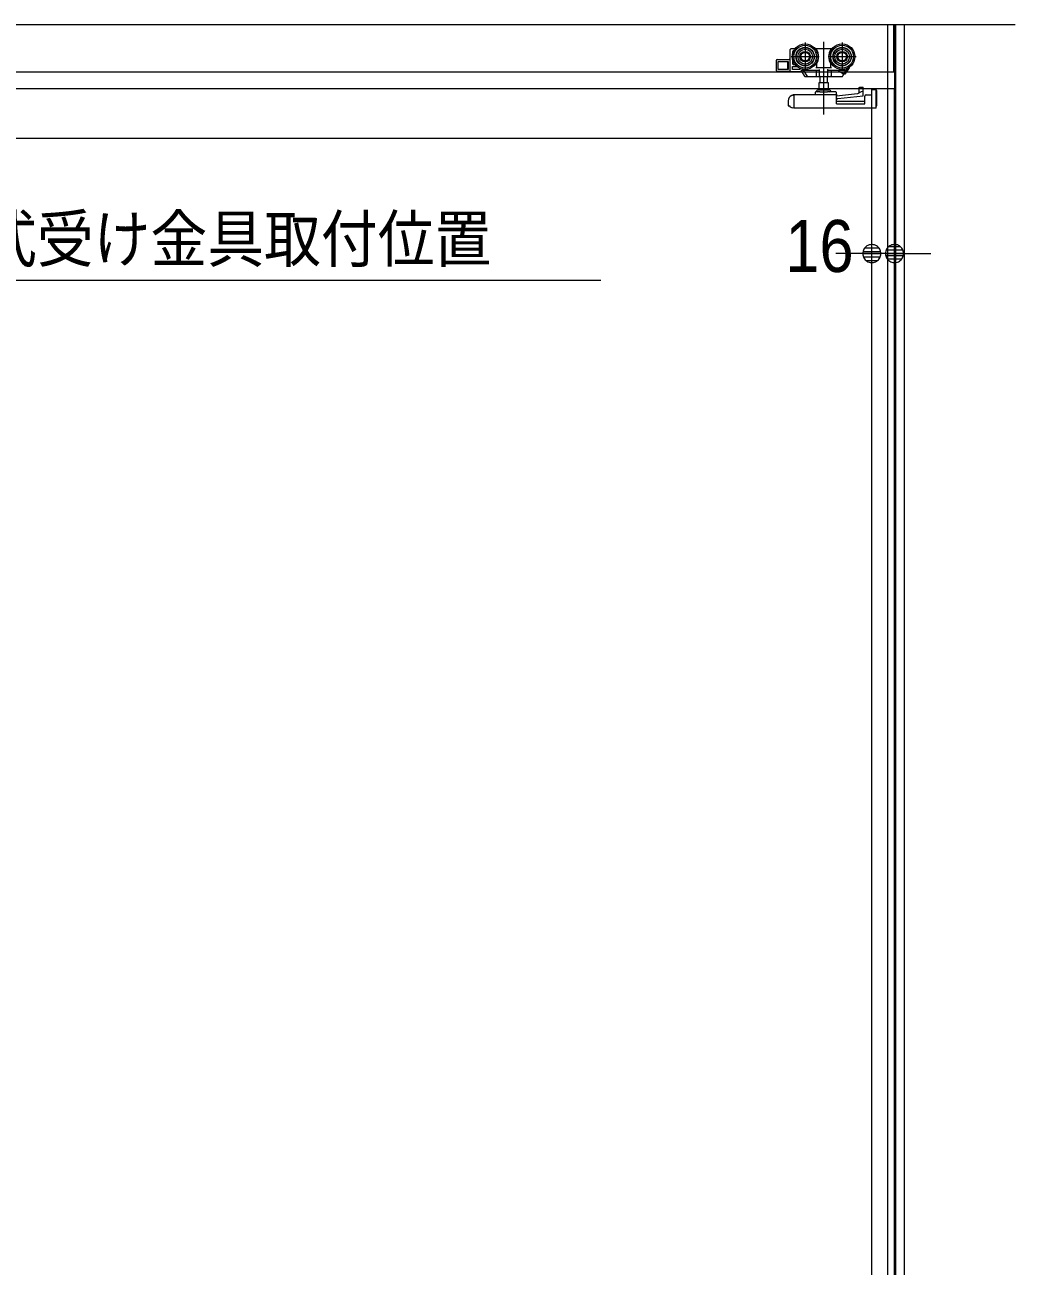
# Model space of a CAD drawing. Units: millimetres, scale not verified. Extents: x -6062 to 6062, y -3045 to 3045.
# Drawn here: x -1831 to -1135, y -474 to 400 of the extents above; entities that cross this region are included whole.
import ezdxf
from ezdxf.enums import TextEntityAlignment as Align

# ---------------------------------------------------------------- set-up
doc = ezdxf.new("R2010")
doc.units = ezdxf.units.MM
doc.header["$LTSCALE"] = 20
for name, color, linetype, lineweight in [('0-1_0', 7, 'Continuous', 9), ('0-2_2寸法-2', 7, 'Continuous', 9), ('0-3_2寸法-3', 7, 'Continuous', 9), ('0-4_3一般', 7, 'Continuous', 9)]:
    doc.layers.add(name, color=color, linetype=linetype, lineweight=lineweight)
doc.styles.add('ＭＳ ゴシック', font='')
doc.styles.add('ＭＳ Ｐゴシック', font='')
doc.styles.get('ＭＳ ゴシック').set_extended_font_data('MS Gothic')
doc.styles.get('ＭＳ Ｐゴシック').set_extended_font_data('MS PGothic')

# ---------------------------------------------------------------- blocks, each defined once
blk = doc.blocks.new('_Dot')
at = {"layer": '0-1_0'}
for p, q in [((-10, 0), (-20, 0)), ((9.78, 2), (-9.78, 2)), ((7.99, 6), (-7.99, 6)), ((9.16, -3.98), (-9.16, -3.98)), ((6, -7.98), (-6, -7.98))]:
    blk.add_line(p, q, dxfattribs=at)
for points in [[(10, 0), (9.92, 1.25), (9.69, 2.49), (9.3, 3.68), (8.76, 4.82), (8.09, 5.88), (7.29, 6.85), (6.37, 7.71), (5.36, 8.44), (4.26, 9.05), (3.09, 9.51), (1.87, 9.82), (0.63, 9.98), (-0.63, 9.98), (-1.87, 9.82), (-3.09, 9.51), (-4.26, 9.05), (-5.36, 8.44), (-6.37, 7.71), (-7.29, 6.85), (-8.09, 5.88), (-8.76, 4.82), (-9.3, 3.68), (-9.69, 2.49), (-9.92, 1.25), (-10, 0), (0, 0)], [(-10, 0), (-9.92, -1.25), (-9.69, -2.49), (-9.3, -3.68), (-8.76, -4.82), (-8.09, -5.88), (-7.29, -6.85), (-6.37, -7.71), (-5.36, -8.44), (-4.26, -9.05), (-3.09, -9.51), (-1.87, -9.82), (-0.63, -9.98), (0.63, -9.98), (1.87, -9.82), (3.09, -9.51), (4.26, -9.05), (5.36, -8.44), (6.37, -7.71), (7.29, -6.85), (8.09, -5.88), (8.76, -4.82), (9.3, -3.68), (9.69, -2.49), (9.92, -1.25), (10, 0), (0, 0)]]:
    blk.add_lwpolyline(points, close=True, dxfattribs=at)
blk = doc.blocks.new('グループ-6')
at = {"layer": '0-4_3一般'}
for p, q in [((13056.5, 8000), (-61863.5, 8000)), ((11360, 8000), (11360, -39000))]:
    blk.add_line(p, q, dxfattribs=at)
blk = doc.blocks.new('グループ-7')
at = {"layer": '0-4_3一般'}
for p, q in [((10102, 7750), (10102, 7354)), ((10362, 7758.4), (10362, 6738.4)), ((10622, 7750), (10622, 7354)), ((9892, 7352), (9892, 7652)), ((9959.5, 7662), (9902, 7662)), ((9904, 7552), (10300, 7552)), ((9924, 7622), (9924, 7578.7)), ((9924, 7525.2), (9924, 7452)), ((9940.8, 7632), (9934, 7632)), ((10262, 7662), (10244.5, 7662)), ((10262, 7662), (10262, 7659.3)), ((10462, 7662), (10262, 7662)), ((10262, 7659.3), (10262, 7654.4)), ((10262, 7654.4), (10262, 7634.4)), ((10424, 7552), (10820, 7552)), ((10479.5, 7662), (10462, 7662)), ((10462, 7659.3), (10462, 7662)), ((10462, 7654.4), (10462, 7659.3)), ((10462, 7634.4), (10462, 7654.4)), ((9692, 7492), (9692, 7362)), ((9712, 7512), (9872, 7512)), ((9892, 7342), (9712, 7342)), ((9722, 7482), (9862, 7482)), ((9722, 7372), (9722, 7482)), ((9862, 7372), (9722, 7372)), ((9858.4, 7372), (9858.4, 7482)), ((9862, 7482), (9862, 7372)), ((9922, 7372), (9922, 7412)), ((9922, 7412), (9988.9, 7412)), ((10031.6, 7372), (9922, 7372)), ((9934, 7442), (9959.5, 7442)), ((10018.2, 7392.7), (10031.6, 7372)), ((10041.1, 7342), (10063, 7342)), ((10051.1, 7362), (10073.9, 7362)), ((10051.1, 7352), (10051.1, 7362)), ((10051.1, 7342), (10093.6, 7276.5)), ((10064.9, 7375.8), (10067.4, 7372)), ((10073.9, 7362), (10067.4, 7372)), ((10073.9, 7362), (10125.8, 7282)), ((10079.3, 7362), (10290, 7362)), ((10252.2, 7452.4), (10252, 7452.5)), ((10258.1, 7362), (10258.1, 7282)), ((10262, 7449.5), (10262, 7398)), ((10305.7, 7371.5), (10305.8, 7372)), ((10305.8, 7282), (10305.8, 7372)), ((10418.2, 7372), (10418.2, 7282)), ((10433.5, 7362), (10434, 7362)), ((10434, 7362), (10680.4, 7362)), ((10462, 7398), (10462, 7449.5)), ((10462, 7398), (10472, 7398)), ((10465.9, 7362), (10465.9, 7282)), ((10471.8, 7452.4), (10472, 7452.5)), ((10562.2, 7362), (10640.8, 7310.9)), ((10674, 7362), (10640.8, 7310.9)), ((10688.8, 7366.5), (10705.8, 7392.7)), ((10727.5, 7406.1), (10731, 7403.9)), ((10102, 7272), (10132.3, 7272)), ((10132.3, 7272), (10125.8, 7282)), ((10137.8, 7272), (10132.3, 7272)), ((10137.8, 7272), (10264, 7272)), ((10263.7, 7272), (10264, 7272)), ((10299, 7190), (10425, 7190)), ((10299, 7080), (10299, 7190)), ((10308.1, 7272.1), (10308.3, 7272)), ((10312.5, 7190), (10312.5, 7272)), ((10411.5, 7272), (10411.5, 7190)), ((10415.9, 7272.1), (10415.7, 7272)), ((10415.7, 7272), (10460, 7272)), ((10425, 7190), (10425, 7080)), ((10460, 7272), (10616.6, 7272)), ((10460.3, 7272), (10460, 7272)), ((10641.2, 7311.1), (10640.8, 7310.9)), ((10665.6, 7303.3), (10653, 7311.4)), ((9922.6, 7008.7), (9913.9, 7005.4)), ((9922.6, 7008.7), (9932.5, 7012.4)), ((9940.3, 7015.3), (9932.5, 7012.4)), ((9942, 7006.3), (9942, 7006)), ((9942, 7006), (9942, 6826)), ((10532, 7016), (9943.8, 7016)), ((10242, 7046), (10242, 7026)), ((10308.7, 7056), (10252, 7056)), ((10450, 7080), (10274, 7080)), ((10308.7, 7056), (10415.3, 7056)), ((10532, 7056), (10415.3, 7056)), ((10542, 7026), (10542, 7046)), ((10838, 7027.6), (10542, 6996)), ((10542, 7026), (10542, 7006)), ((10542, 6888), (10542, 7006)), ((10559.9, 6963.7), (10918, 7002)), ((10888, 7059.1), (10838, 7027.6)), ((10858, 7092), (10858, 7040.2)), ((10865.4, 7118.6), (10865.7, 7119.2)), ((10877.6, 7124.7), (10878, 7124.7)), ((10878, 7124.7), (10917.6, 7124.7)), ((10918, 7062.3), (10888, 7059.1)), ((10918, 7122.8), (10918, 7124.4)), ((10918, 7124.4), (10918, 7124.4)), ((10918, 7116), (10918, 7122.8)), ((10918, 7062.3), (10918, 7116)), ((10918, 7002), (10918, 7062.3)), ((10942, 6888), (10942, 6996)), ((11040, -38740), (11040, 7100)), ((11102, 7086), (11042, 7086)), ((11102, 6826), (11102, 7086)), ((11104, 7084), (11102, 7084)), ((11104, 7074), (11104, 7084)), ((11104, 7074), (11104, 6860)), ((9862, 6930.5), (9862, 6860)), ((9862, 6860), (9887.4, 6860)), ((9887.4, 6860), (9887.4, 6846.5)), ((9887.4, 6846.5), (9922.6, 6833.3)), ((9942, 6826), (9922.6, 6833.3)), ((11102, 6826), (9942, 6826)), ((10542, 6926), (10942, 6926)), ((10542, 6888), (10942, 6888)), ((11040, 6400), (-12320, 6400))]:
    blk.add_line(p, q, dxfattribs=at)
blk.add_lwpolyline([(-59990, 7340), (11350, 7340), (11350, 8000), (-59990, 8000)], close=True, dxfattribs=at)
for points in [[(9892, 7352), (9892, 7342), (10041.1, 7342)], [(10252, 7398), (10262, 7398), (10462, 7398)], [(10262, 7449.5), (10261.7, 7449.6), (10261.5, 7449.7), (10261.2, 7449.7), (10261, 7449.8), (10260.7, 7449.9), (10260.5, 7449.9), (10260.2, 7450), (10260, 7450.1), (10259.7, 7450.2), (10259.5, 7450.2), (10259.2, 7450.3), (10259, 7450.4), (10258.7, 7450.5), (10258.5, 7450.5), (10258.2, 7450.6), (10258, 7450.7), (10257.7, 7450.8), (10257.5, 7450.8), (10257.2, 7450.9), (10257, 7451), (10256.7, 7451.1), (10256.5, 7451.1), (10256.2, 7451.2), (10256, 7451.3), (10255.7, 7451.4), (10255.5, 7451.4), (10255.2, 7451.5), (10255, 7451.6), (10254.7, 7451.7), (10254.5, 7451.7), (10254.2, 7451.8), (10254, 7451.9), (10253.7, 7452), (10253.5, 7452), (10253.2, 7452.1), (10253, 7452.2), (10252.7, 7452.3), (10252.5, 7452.3), (10252.2, 7452.4)], [(10290, 7362), (10290.5, 7362), (10291, 7362), (10291.5, 7362.1), (10292, 7362.1), (10292.5, 7362.2), (10293, 7362.3), (10293.6, 7362.4), (10294.1, 7362.5), (10294.6, 7362.6), (10295.1, 7362.7), (10295.6, 7362.8), (10296.1, 7363), (10296.6, 7363.1), (10297.1, 7363.3), (10297.6, 7363.5), (10298.1, 7363.7), (10298.7, 7363.9), (10299.2, 7364.1), (10299.7, 7364.3), (10300.2, 7364.5), (10300.7, 7364.8), (10301.2, 7365), (10301.6, 7365.3), (10302.1, 7365.6), (10302.5, 7365.9), (10302.9, 7366.2), (10303.2, 7366.5), (10303.6, 7366.9), (10303.9, 7367.2), (10304.2, 7367.6), (10304.4, 7368), (10304.7, 7368.4), (10304.9, 7368.8), (10305.1, 7369.2), (10305.2, 7369.6), (10305.4, 7370.1), (10305.5, 7370.5), (10305.6, 7371), (10305.7, 7371.5)], [(10418.2, 7372), (10418.3, 7371.5), (10418.4, 7371), (10418.5, 7370.5), (10418.6, 7370.1), (10418.8, 7369.6), (10418.9, 7369.2), (10419.1, 7368.8), (10419.3, 7368.4), (10419.6, 7368), (10419.8, 7367.6), (10420.1, 7367.2), (10420.4, 7366.9), (10420.8, 7366.5), (10421.1, 7366.2), (10421.5, 7365.9), (10421.9, 7365.6), (10422.4, 7365.3), (10422.8, 7365), (10423.3, 7364.8), (10423.8, 7364.5), (10424.3, 7364.3), (10424.8, 7364.1), (10425.3, 7363.9), (10425.9, 7363.7), (10426.4, 7363.5), (10426.9, 7363.3), (10427.4, 7363.1), (10427.9, 7363), (10428.4, 7362.8), (10428.9, 7362.7), (10429.4, 7362.6), (10429.9, 7362.5), (10430.4, 7362.4), (10431, 7362.3), (10431.5, 7362.2), (10432, 7362.1), (10432.5, 7362.1), (10433, 7362), (10433.5, 7362)], [(10462, 7449.5), (10462.3, 7449.6), (10462.5, 7449.7), (10462.8, 7449.7), (10463, 7449.8), (10463.3, 7449.9), (10463.5, 7449.9), (10463.8, 7450), (10464, 7450.1), (10464.3, 7450.2), (10464.5, 7450.2), (10464.8, 7450.3), (10465, 7450.4), (10465.3, 7450.5), (10465.5, 7450.5), (10465.8, 7450.6), (10466, 7450.7), (10466.3, 7450.8), (10466.5, 7450.8), (10466.8, 7450.9), (10467, 7451), (10467.3, 7451.1), (10467.5, 7451.1), (10467.8, 7451.2), (10468, 7451.3), (10468.3, 7451.4), (10468.5, 7451.4), (10468.8, 7451.5), (10469, 7451.6), (10469.3, 7451.7), (10469.5, 7451.7), (10469.8, 7451.8), (10470, 7451.9), (10470.3, 7452), (10470.5, 7452), (10470.8, 7452.1), (10471, 7452.2), (10471.3, 7452.3), (10471.5, 7452.3), (10471.8, 7452.4)], [(10633.3, 7281.1), (10651.7, 7309.4), (10688.8, 7366.5)], [(10665.6, 7303.3), (10715.5, 7380.1), (10731, 7403.9)], [(10258.1, 7282), (10258.1, 7281.7), (10258.1, 7281.3), (10258.2, 7281), (10258.2, 7280.7), (10258.3, 7280.4), (10258.3, 7280.1), (10258.4, 7279.8), (10258.4, 7279.4), (10258.5, 7279.1), (10258.6, 7278.8), (10258.6, 7278.5), (10258.7, 7278.2), (10258.8, 7277.9), (10258.9, 7277.6), (10259, 7277.3), (10259.1, 7276.9), (10259.2, 7276.6), (10259.3, 7276.3), (10259.4, 7276), (10259.6, 7275.7), (10259.7, 7275.4), (10259.8, 7275.1), (10260, 7274.8), (10260.2, 7274.6), (10260.3, 7274.3), (10260.5, 7274.1), (10260.7, 7273.8), (10260.9, 7273.6), (10261.1, 7273.4), (10261.3, 7273.2), (10261.5, 7273), (10261.8, 7272.9), (10262, 7272.7), (10262.3, 7272.6), (10262.5, 7272.4), (10262.8, 7272.3), (10263.1, 7272.2), (10263.4, 7272.1), (10263.7, 7272)], [(10264, 7272), (10308.3, 7272), (10415.7, 7272)], [(10305.8, 7282), (10305.8, 7281.7), (10305.8, 7281.4), (10305.8, 7281.2), (10305.8, 7280.9), (10305.8, 7280.6), (10305.8, 7280.3), (10305.8, 7280.1), (10305.8, 7279.8), (10305.8, 7279.5), (10305.8, 7279.2), (10305.8, 7278.9), (10305.8, 7278.7), (10305.8, 7278.4), (10305.8, 7278.1), (10305.9, 7277.8), (10305.9, 7277.5), (10305.9, 7277.2), (10305.9, 7276.9), (10305.9, 7276.7), (10305.9, 7276.4), (10305.9, 7276.1), (10305.9, 7275.8), (10306, 7275.5), (10306, 7275.3), (10306.1, 7275), (10306.1, 7274.7), (10306.2, 7274.5), (10306.3, 7274.3), (10306.4, 7274), (10306.5, 7273.8), (10306.7, 7273.6), (10306.8, 7273.4), (10307, 7273.2), (10307.1, 7273), (10307.3, 7272.8), (10307.5, 7272.6), (10307.7, 7272.4), (10307.9, 7272.3), (10308.1, 7272.1)], [(10418.2, 7282), (10418.2, 7281.7), (10418.2, 7281.4), (10418.2, 7281.2), (10418.2, 7280.9), (10418.2, 7280.6), (10418.2, 7280.3), (10418.2, 7280.1), (10418.2, 7279.8), (10418.2, 7279.5), (10418.2, 7279.2), (10418.2, 7278.9), (10418.2, 7278.7), (10418.2, 7278.4), (10418.2, 7278.1), (10418.1, 7277.8), (10418.1, 7277.5), (10418.1, 7277.2), (10418.1, 7276.9), (10418.1, 7276.7), (10418.1, 7276.4), (10418.1, 7276.1), (10418.1, 7275.8), (10418, 7275.5), (10418, 7275.3), (10417.9, 7275), (10417.9, 7274.7), (10417.8, 7274.5), (10417.7, 7274.3), (10417.6, 7274), (10417.5, 7273.8), (10417.3, 7273.6), (10417.2, 7273.4), (10417, 7273.2), (10416.9, 7273), (10416.7, 7272.8), (10416.5, 7272.6), (10416.3, 7272.4), (10416.1, 7272.3), (10415.9, 7272.1)], [(10465.9, 7282), (10465.9, 7281.7), (10465.9, 7281.3), (10465.8, 7281), (10465.8, 7280.7), (10465.7, 7280.4), (10465.7, 7280.1), (10465.6, 7279.8), (10465.6, 7279.4), (10465.5, 7279.1), (10465.4, 7278.8), (10465.4, 7278.5), (10465.3, 7278.2), (10465.2, 7277.9), (10465.1, 7277.6), (10465, 7277.3), (10464.9, 7276.9), (10464.8, 7276.6), (10464.7, 7276.3), (10464.6, 7276), (10464.4, 7275.7), (10464.3, 7275.4), (10464.2, 7275.1), (10464, 7274.8), (10463.8, 7274.6), (10463.7, 7274.3), (10463.5, 7274.1), (10463.3, 7273.8), (10463.1, 7273.6), (10462.9, 7273.4), (10462.7, 7273.2), (10462.5, 7273), (10462.2, 7272.9), (10462, 7272.7), (10461.7, 7272.6), (10461.5, 7272.4), (10461.2, 7272.3), (10460.9, 7272.2), (10460.6, 7272.1), (10460.3, 7272)], [(10651.7, 7309.4), (10651.9, 7309.7), (10652, 7310), (10652.1, 7310.2), (10652.2, 7310.5), (10652.2, 7310.7), (10652.2, 7311), (10652.2, 7311.2), (10652.2, 7311.4), (10652.1, 7311.5), (10652, 7311.7), (10651.8, 7311.8), (10651.6, 7312), (10651.4, 7312.1), (10651.1, 7312.2), (10650.8, 7312.2), (10650.5, 7312.3), (10650.2, 7312.3), (10649.8, 7312.4), (10649.4, 7312.4), (10648.9, 7312.4), (10648.5, 7312.3), (10648, 7312.3), (10647.5, 7312.3), (10647.1, 7312.2), (10646.7, 7312.2), (10646.2, 7312.1), (10645.8, 7312.1), (10645.4, 7312), (10645, 7312), (10644.6, 7311.9), (10644.2, 7311.8), (10643.8, 7311.8), (10643.4, 7311.7), (10643, 7311.6), (10642.6, 7311.5), (10642.2, 7311.4), (10641.9, 7311.3), (10641.5, 7311.2), (10641.2, 7311.1)], [(11360, -38740), (11360, 7100), (-12640, 7100)], [(9932.5, 7012.4), (9932.8, 7012.3), (9933.1, 7012.2), (9933.4, 7012.1), (9933.7, 7012), (9934, 7012), (9934.3, 7011.8), (9934.6, 7011.7), (9934.9, 7011.6), (9935.2, 7011.5), (9935.5, 7011.4), (9935.8, 7011.3), (9936.1, 7011.2), (9936.4, 7011.1), (9936.7, 7011), (9937, 7010.9), (9937.3, 7010.7), (9937.6, 7010.6), (9937.9, 7010.5), (9938.2, 7010.4), (9938.5, 7010.2), (9938.8, 7010.1), (9939.1, 7010), (9939.4, 7009.8), (9939.6, 7009.7), (9939.9, 7009.5), (9940.1, 7009.3), (9940.4, 7009.2), (9940.6, 7009), (9940.8, 7008.8), (9940.9, 7008.5), (9941.1, 7008.3), (9941.3, 7008.1), (9941.4, 7007.9), (9941.5, 7007.6), (9941.6, 7007.4), (9941.7, 7007.1), (9941.8, 7006.8), (9941.9, 7006.6), (9942, 7006.3)], [(10858.1, 7092.1), (10858.1, 7092.8), (10858.2, 7093.5), (10858.2, 7094.2), (10858.2, 7094.9), (10858.3, 7095.6), (10858.3, 7096.3), (10858.4, 7097), (10858.4, 7097.8), (10858.5, 7098.5), (10858.6, 7099.2), (10858.7, 7099.9), (10858.8, 7100.6), (10859, 7101.3), (10859.1, 7102), (10859.3, 7102.7), (10859.4, 7103.4), (10859.6, 7104), (10859.8, 7104.7), (10859.9, 7105.4), (10860.1, 7106.1), (10860.3, 7106.8), (10860.6, 7107.5), (10860.8, 7108.2), (10861, 7108.9), (10861.3, 7109.5), (10861.5, 7110.2), (10861.7, 7110.9), (10862, 7111.5), (10862.3, 7112.2), (10862.6, 7112.8), (10862.8, 7113.5), (10863.1, 7114.1), (10863.4, 7114.8), (10863.7, 7115.4), (10864.1, 7116.1), (10864.4, 7116.7), (10864.7, 7117.3), (10865, 7118), (10865.4, 7118.6)], [(10865.8, 7119.2), (10865.9, 7119.5), (10866.1, 7119.8), (10866.3, 7120.1), (10866.5, 7120.4), (10866.7, 7120.6), (10866.9, 7120.9), (10867.1, 7121.1), (10867.3, 7121.4), (10867.6, 7121.6), (10867.8, 7121.8), (10868.1, 7122), (10868.3, 7122.2), (10868.6, 7122.4), (10868.9, 7122.6), (10869.2, 7122.8), (10869.5, 7122.9), (10869.9, 7123.1), (10870.2, 7123.2), (10870.5, 7123.3), (10870.9, 7123.4), (10871.3, 7123.5), (10871.6, 7123.6), (10872, 7123.7), (10872.3, 7123.8), (10872.7, 7123.9), (10873, 7124), (10873.4, 7124.1), (10873.8, 7124.2), (10874.1, 7124.2), (10874.5, 7124.3), (10874.8, 7124.3), (10875.2, 7124.4), (10875.5, 7124.5), (10875.9, 7124.5), (10876.2, 7124.5), (10876.6, 7124.6), (10876.9, 7124.6), (10877.3, 7124.6), (10877.6, 7124.7)], [(10917.6, 7124.7), (10917.7, 7124.7), (10917.7, 7124.7), (10917.7, 7124.7), (10917.7, 7124.7), (10917.7, 7124.7), (10917.7, 7124.7), (10917.7, 7124.7), (10917.7, 7124.7), (10917.8, 7124.7), (10917.8, 7124.7), (10917.8, 7124.7), (10917.8, 7124.6), (10917.8, 7124.6), (10917.8, 7124.6), (10917.8, 7124.6), (10917.8, 7124.6), (10917.8, 7124.6), (10917.9, 7124.6), (10917.9, 7124.6), (10917.9, 7124.6), (10917.9, 7124.6), (10917.9, 7124.6), (10917.9, 7124.6), (10917.9, 7124.6), (10917.9, 7124.6), (10917.9, 7124.5), (10917.9, 7124.5), (10917.9, 7124.5), (10918, 7124.5), (10918, 7124.5), (10918, 7124.5), (10918, 7124.5), (10918, 7124.5), (10918, 7124.5), (10918, 7124.4), (10918, 7124.4), (10918, 7124.4), (10918, 7124.4), (10918, 7124.4)], [(10962, 7016), (11042, 7016), (11042, 7086)], [(11104, 6860), (11103.4, 6853.7), (11102, 6848.8)]]:
    blk.add_lwpolyline(points, dxfattribs=at)
for centre, radius in [((10102, 7552), 180), ((10102, 7552), 160), ((10622, 7552), 180), ((10622, 7552), 160), ((10102, 7552), 130), ((10102, 7552), 126), ((10102, 7552), 104), ((10102, 7552), 74), ((10102, 7552), 60), ((10622, 7552), 130), ((10622, 7552), 126), ((10622, 7552), 104), ((10622, 7552), 74), ((10622, 7552), 60)]:
    blk.add_circle(centre, radius, dxfattribs=at)
for centre, radius, start, end in [((9872, 7532), 20, 270, 0), ((9902, 7652), 10, 90, 180), ((9934, 7622), 10, 90, 180), ((10102, 7552), 190, 327.3631, 32.6369), ((10622, 7552), 190, 147.3631, 212.6369), ((9712, 7492), 20, 90, 180), ((9712, 7362), 20, 180, 270), ((9944, 7462), 20, 180, 270), ((9934, 7452), 10, 180, 270), ((10041.1, 7352), 10, 270, 0), ((10079.3, 7372), 10, 213, 270), ((10680.4, 7372), 10, 270, 327), ((10102, 7282), 10, 213, 270), ((10137.8, 7282), 10, 213, 270), ((10616.6, 7292), 20, 270, 327), ((9942, 6930.5), 80, 110.55605, 180), ((9943.8, 7006), 10, 90, 110.55605), ((10232, 7026), 10, 270, 0), ((10252, 7046), 10, 90, 180), ((10274, 7068), 12, 90, 180), ((10274, 7068), 12, 180, 270), ((10450, 7068), 12, 0, 90), ((10450, 7068), 12, 270, 0), ((10532, 7046), 10, 0, 90), ((10532, 7006), 10, 0, 90), ((10962, 6996), 20, 90, 180), ((10562, 6943.8), 20, 96.10164, 180)]:
    blk.add_arc(centre, radius, start, end, dxfattribs=at)
blk = doc.blocks.new('グループ-8')
at = {"layer": '0-4_3一般'}
for name in ['グループ-6', 'グループ-7']:
    blk.add_blockref(name, (0, 0), dxfattribs=at)
blk = doc.blocks.new('グループ-28')
at = {"layer": '0-4_3一般'}
blk.add_line((11380, -39000), (11380, 8000), dxfattribs=at)
blk.add_lwpolyline([(11500, 8000), (11260, 8000), (11260, -39000), (11500, -39000)], close=True, dxfattribs=at)

msp = doc.modelspace()

# ---------------------------------------------------------------- linework, layer by layer
at = {"layer": '0-2_2寸法-2'}
for p, q in [((-1235.5, 259), (-1235.3, 259)), ((-1219.5, 259), (-1219.3, 259)), ((-1248.21, 239), (-1260.92, 239)), ((-1219.5, 239), (-1235.5, 239)), ((-1206.79, 239), (-1194.08, 239))]:
    msp.add_line(p, q, dxfattribs=at)
at = {"layer": '0-3_2寸法-3'}
msp.add_lwpolyline([(-1426.09, 220), (-2028.02, 220), (-2124.5, 387.1)], dxfattribs=at)

# ---------------------------------------------------------------- block references
at = {"layer": '0-2_2寸法-2', "xscale": 0.6356201, "yscale": 0.6356201}
msp.add_blockref('_Dot', (-1235.5, 239), dxfattribs=at)
at = {"layer": '0-2_2寸法-2', "xscale": 0.6356201, "yscale": 0.6356201, "rotation": 180}
msp.add_blockref('_Dot', (-1219.5, 239), dxfattribs=at)
at = {"layer": '0-4_3一般', "xscale": 0.05, "yscale": 0.05}
for name in ['グループ-8', 'グループ-28']:
    msp.add_blockref(name, (-1787.5, 0), dxfattribs=at)

# ---------------------------------------------------------------- texts
at = {"layer": '0-2_2寸法-2', "style": 'ＭＳ Ｐゴシック', "width": 0.9}
msp.add_text('16', height=36.66, dxfattribs=at).set_placement((-1296.33, 215.03), align=Align.BOTTOM_LEFT)
at = {"layer": '0-3_2寸法-3', "style": 'ＭＳ ゴシック', "width": 0.9}
msp.add_text('スライド式受け金具取付位置', height=32.55, dxfattribs=at).set_placement((-2022.62, 223.34), align=Align.BOTTOM_LEFT)

doc.saveas('drawing.dxf')
